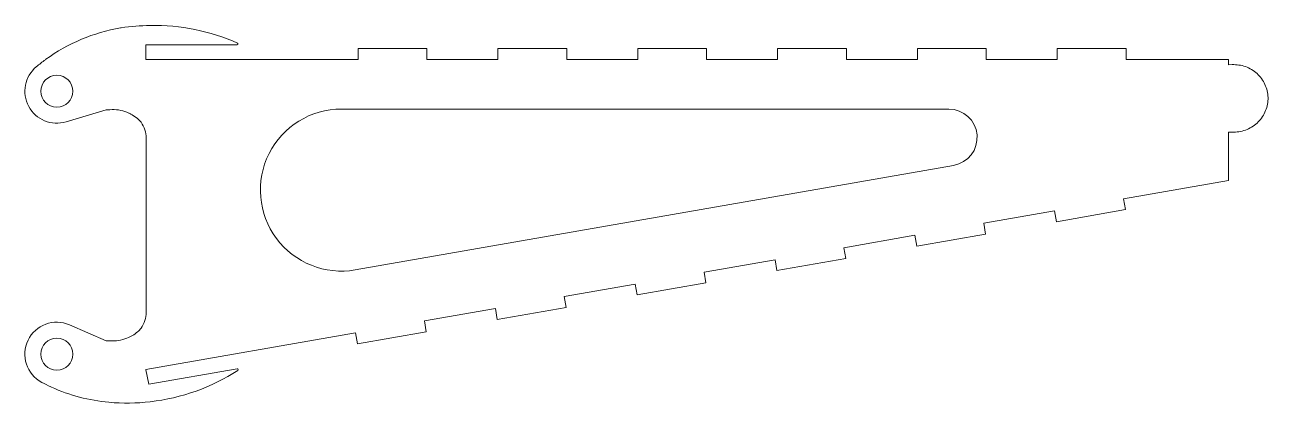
# Model space of a CAD drawing. Header units: millimetres. Extents: x 7 to 358, y 5 to 111.
import ezdxf

# ---------------------------------------------------------------- set-up
doc = ezdxf.new("R2010")
doc.units = ezdxf.units.MM

msp = doc.modelspace()

# ---------------------------------------------------------------- linework, layer by layer
at = {"color": 7, "linetype": 'Continuous', "lineweight": 15}
for p, q in [((34.37, 110.44), (34.16, 110.41)), ((41.31, 105.67), (67.04, 105.67)), ((41.31, 101.47), (41.31, 105.67)), ((101.12, 104.57), (101.12, 101.47)), ((101.12, 104.57), (120.52, 104.57)), ((120.52, 101.47), (120.52, 104.57)), ((140.52, 104.57), (140.52, 101.47)), ((140.52, 104.57), (159.93, 104.57)), ((159.93, 101.47), (159.93, 104.57)), ((179.93, 104.57), (179.93, 101.47)), ((179.93, 104.57), (199.33, 104.57)), ((199.33, 101.47), (199.33, 104.57)), ((219.33, 104.57), (219.33, 101.47)), ((219.33, 104.57), (238.73, 104.57)), ((238.73, 101.47), (238.73, 104.57)), ((258.74, 104.57), (258.74, 101.47)), ((258.74, 104.57), (278.14, 104.57)), ((278.14, 101.47), (278.14, 104.57)), ((298.14, 104.57), (298.14, 101.47)), ((298.14, 104.57), (317.54, 104.57)), ((317.54, 101.47), (317.54, 104.57)), ((13, 101.47), (13.14, 101.57)), ((13, 101.47), (13, 101.47)), ((101.12, 101.47), (41.31, 101.47)), ((140.52, 101.47), (120.52, 101.47)), ((179.93, 101.47), (159.93, 101.47)), ((219.33, 101.47), (199.33, 101.47)), ((258.74, 101.47), (238.73, 101.47)), ((298.14, 101.47), (278.14, 101.47)), ((346.41, 101.47), (317.54, 101.47)), ((346.41, 100.01), (346.41, 101.47)), ((347.41, 100.06), (346.41, 100.01)), ((18.83, 83.96), (30.12, 87.37)), ((31.16, 87.37), (30.12, 87.37)), ((96.42, 87.56), (267.58, 87.56)), ((346.41, 81.07), (347.89, 81.07)), ((346.41, 67.42), (346.41, 81.07)), ((41.42, 79.37), (41.42, 30.27)), ((268.95, 71.68), (100.35, 42.24)), ((316.84, 62.26), (346.41, 67.42)), ((317.37, 59.21), (316.84, 62.26)), ((277.43, 55.38), (297.43, 58.87)), ((297.43, 58.87), (297.96, 55.82)), ((297.96, 55.82), (317.37, 59.21)), ((277.97, 52.33), (277.43, 55.38)), ((238.03, 48.5), (258.03, 51.99)), ((258.03, 51.99), (258.56, 48.94)), ((258.56, 48.94), (277.97, 52.33)), ((238.56, 45.45), (238.03, 48.5)), ((198.63, 41.62), (218.62, 45.11)), ((218.62, 45.11), (219.16, 42.06)), ((219.16, 42.06), (238.56, 45.45)), ((179.75, 35.18), (199.16, 38.57)), ((199.16, 38.57), (198.63, 41.62)), ((159.22, 34.74), (179.22, 38.23)), ((179.22, 38.23), (179.75, 35.18)), ((140.35, 28.3), (159.75, 31.69)), ((159.75, 31.69), (159.22, 34.74)), ((119.82, 27.86), (139.82, 31.35)), ((139.82, 31.35), (140.35, 28.3)), ((30.12, 22.27), (19.81, 26.75)), ((100.94, 21.42), (120.35, 24.81)), ((120.35, 24.81), (119.82, 27.86)), ((30.12, 22.27), (31.16, 22.27)), ((41.31, 14.15), (100.41, 24.47)), ((100.41, 24.47), (100.94, 21.42)), ((41.31, 14.15), (41.31, 14.05)), ((42.13, 10.02), (41.31, 14.05)), ((67.04, 14.37), (42.13, 10.02)), ((14.58, 9.31), (14.53, 9.3)), ((14.69, 9.23), (14.58, 9.31)), ((14.69, 9.23), (14.69, 9.23))]:
    msp.add_line(p, q, dxfattribs=at)
for centre in [(16.22, 92.57), (16.22, 18.5)]:
    msp.add_circle(centre, 4.5, dxfattribs=at)
for centre, radius, start, end in [((42.52, 61.11), 50, 99.618, 125.9897), ((43.89, 43.69), 67.43, 91.1356, 98.1166), ((67.04, 105.92), 0.25, 270, 65.9104), ((16.22, 92.57), 9, 129.8948, 286.8243), ((42.52, 61.11), 50, 126.1842, 129.8948), ((32.03, 76.66), 10.75, 68.374, 94.6024), ((35, 80.16), 6.17, 36.3703, 49.7607), ((96.42, 64.73), 22.83, 90, 279.9037), ((267.58, 79.56), 8, 279.9037, 90), ((16.22, 18.5), 9, 66.4954, 242.0732), ((35.15, 29.34), 5.96, 310.0116, 323.8574), ((32, 33.13), 10.89, 265.5723, 291.4512), ((67.08, 14.12), 0.25, 303.2689, 99.9037), ((35.42, 54.73), 50, 242.0732, 245.303), ((35.42, 54.73), 50, 245.5014, 264.8409), ((35.96, 60.71), 56.01, 264.8409, 276.7544)]:
    msp.add_arc(centre, radius, start, end, dxfattribs=at)
for centre, major_axis, start_param, end_param in [((43.7, 61.11), (-53.94, 0), 4.262942, 4.733772), ((32.79, 79.37), (-8.63, 0), 3.141593, 3.731058), ((32.79, 30.27), (8.63, 0), 5.69372, 6.283185), ((36.05, 54.73), (53.94, 0), 4.833191, 5.328369)]:
    msp.add_ellipse(centre, major_axis=major_axis, ratio=0.926883, start_param=start_param, end_param=end_param, dxfattribs=at)
for points in [[(347.89, 81.07), (349.17, 81.07), (351.76, 81.58), (355, 83.76), (357.13, 87.01), (357.82, 90.82), (356.94, 94.59), (354.64, 97.73), (351.29, 99.74), (348.68, 100.12), (347.41, 100.06)], [(38.98, 24.77), (38.05, 23.99), (37.11, 23.43), (35.99, 22.99)]]:
    msp.add_open_spline(points, degree=3, dxfattribs=at)
msp.add_open_spline([(35.99, 86.65), (36.1, 86.6), (36.32, 86.51), (36.64, 86.37), (36.96, 86.21), (37.27, 86.05), (37.57, 85.87), (37.87, 85.69), (38.16, 85.5), (38.44, 85.3), (38.72, 85.09), (38.89, 84.94), (38.98, 84.87)], degree=3, knots=[0, 0, 0, 0, 0.1026241, 0.2043892, 0.3053954, 0.405745, 0.5055423, 0.6048934, 0.7039058, 0.8026881, 0.9013495, 1, 1, 1, 1], dxfattribs=at)

doc.saveas('drawing.dxf')
